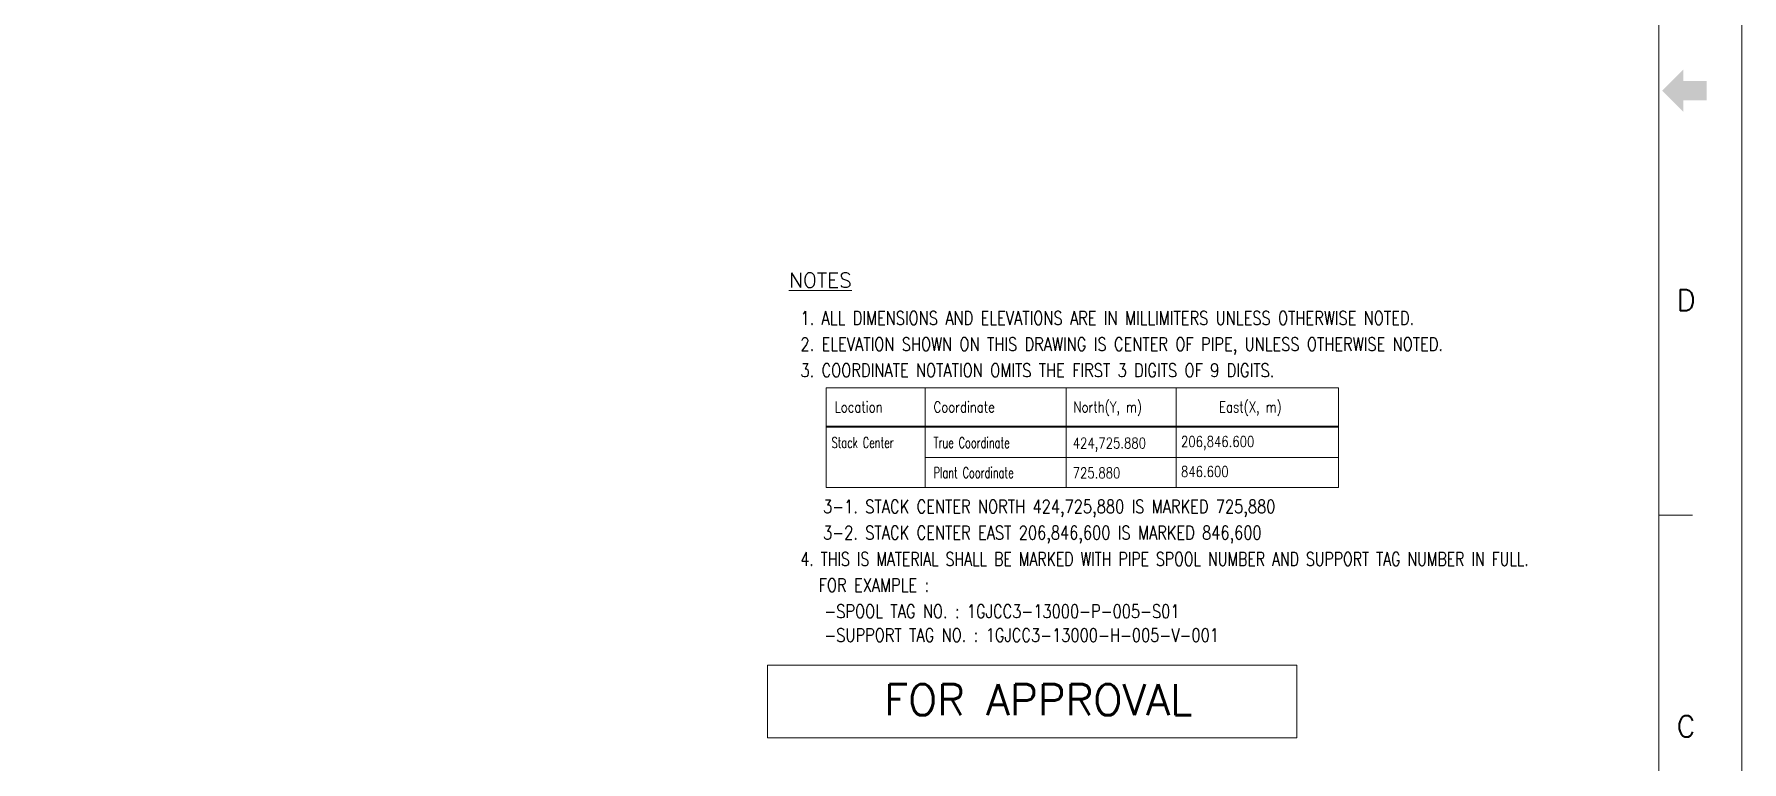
# Model space of a CAD drawing. Extents: x 0 to 841, y 0 to 594.
# Drawn here: x 553.6 to 841, y 184.1 to 306.5 of the extents above; entities that cross this region are included whole.
import ezdxf
from ezdxf.enums import TextEntityAlignment as Align

# ---------------------------------------------------------------- set-up
doc = ezdxf.new("R2010")
doc.units = 0
doc.header["$LTSCALE"] = 5
doc.header["$MEASUREMENT"] = 0
for name, color, linetype, lineweight in [('3', 7, 'Continuous', 9), ('4', 7, 'Continuous', 9), ('42', 7, 'Continuous', 9), ('54', 7, 'Continuous', 9), ('T-TEXT1', 7, 'Continuous', 9)]:
    doc.layers.add(name, color=color, linetype=linetype, lineweight=lineweight)
doc.styles.add('ROMANS', font='romans.shx')

msp = doc.modelspace()

# ---------------------------------------------------------------- linework, layer by layer
at = {"layer": '3', "color": 7, "linetype": 'Continuous', "lineweight": 0}
msp.add_lwpolyline([(766.1, 188.11), (677, 188.11), (677, 200.31), (766.1, 200.31)], close=True, dxfattribs=at)
at = {"layer": '42', "color": 3, "linetype": 'Continuous', "lineweight": 0}
msp.add_line((827, 225.57), (832.71, 225.57), dxfattribs=at)
for points in [[(0, 0), (841, 0), (841, 594), (0, 594)], [(35, 580), (827, 580), (827, 14), (35, 14)]]:
    msp.add_lwpolyline(points, close=True, dxfattribs=at)
for points in [[(827.59, 297), (831.16, 300.56), (831.16, 293.43)], [(831.16, 298.6), (835.1, 298.6), (831.16, 295.39), (835.1, 295.39)]]:
    msp.add_solid(points, dxfattribs=at)
at = {"layer": '54', "color": 4, "linetype": 'Continuous', "lineweight": 0}
for p, q in [((686.88, 240.35), (686.88, 247.01)), ((686.88, 247.01), (773.12, 247.01)), ((703.54, 240.35), (703.54, 247.01)), ((727.29, 240.35), (727.29, 247.01)), ((745.78, 240.35), (745.78, 247.01)), ((773.12, 247.01), (773.12, 240.35)), ((686.88, 240.52), (773.12, 240.52)), ((686.88, 230.25), (686.88, 240.35)), ((686.88, 240.35), (773.12, 240.35)), ((686.88, 240.35), (773.12, 240.35)), ((703.54, 230.25), (703.54, 240.35)), ((727.29, 230.25), (727.29, 240.35)), ((745.78, 230.25), (745.78, 240.35)), ((773.12, 240.35), (773.12, 230.25)), ((703.54, 235.3), (773.12, 235.3)), ((686.88, 230.25), (773.12, 230.25))]:
    msp.add_line(p, q, dxfattribs=at)

# ---------------------------------------------------------------- texts
at = {"layer": '4', "color": 2, "linetype": 'Continuous', "lineweight": 0, "style": 'ROMANS'}
msp.add_text('%%UNOTES', height=2.496, dxfattribs=at).set_placement((685.9, 265.12), align=Align.MIDDLE)
for s, width, p in [('1. ALL DIMENSIONS AND ELEVATIONS ARE IN MILLIMITERS UNLESS OTHERWISE NOTED.', 0.8, (682.54, 257.62)), ('2. ELEVATION SHOWN ON THIS DRAWING IS CENTER OF PIPE, UNLESS OTHERWISE NOTED.', 0.8, (682.54, 253.22)), ('3. COORDINATE NOTATION OMITS THE FIRST 3 DIGITS OF 9 DIGITS.', 0.8, (682.54, 248.82)), ('3-1. STACK CENTER NORTH 424,725,880 IS MARKED 725,880', 0.8, (686.35, 225.9)), ('3-2. STACK CENTER EAST 206,846,600 IS MARKED 846,600', 0.8, (686.35, 221.5)), ('4. THIS IS MATERIAL SHALL BE MARKED WITH PIPE SPOOL NUMBER AND SUPPORT TAG NUMBER IN FULL.', 0.77, (682.54, 217.07)), ('  FOR EXAMPLE :', 0.8, (683.14, 212.67)), ('   -SPOOL TAG NO. : 1GJCC3-13000-P-005-S01', 0.8, (682.54, 208.27)), ('   -SUPPORT TAG NO. : 1GJCC3-13000-H-005-V-001', 0.8, (682.54, 204.27))]:
    msp.add_text(s, height=2.25, dxfattribs=dict(at, width=width)).set_placement(p)
at = {"layer": '42', "color": 3, "linetype": 'Continuous', "lineweight": 0, "style": 'ROMANS', "width": 1.001449}
for s, p in [('D', (831.61, 261.75)), ('C', (831.61, 190.04))]:
    msp.add_text(s, height=3.57, dxfattribs=at).set_placement(p, align=Align.MIDDLE)
at = {"layer": '42', "color": 7, "linetype": 'Continuous', "lineweight": 0, "style": 'ROMANS'}
msp.add_text('FOR APPROVAL', height=5.1984, dxfattribs=at).set_placement((722.6, 194.51), align=Align.MIDDLE)
at = {"layer": 'T-TEXT1', "color": 2, "linetype": 'Continuous', "lineweight": 0, "style": 'ROMANS'}
for s, width, p in [('Location', 0.8, (688.29, 243.77)), ('Coordinate', 0.8, (704.95, 243.77)), ('North(Y, m)', 0.8, (728.5, 243.77)), ('East(X, m)', 0.8, (753.01, 243.77)), ('Stack Center', 0.666667, (687.79, 237.79)), ('True Coordinate', 0.666667, (704.95, 237.77)), ('424,725.880', 0.8, (728.38, 237.69)), ('206,846.600', 0.8, (746.6, 237.95)), ('Plant Coordinate', 0.666667, (704.95, 232.72)), ('725.880', 0.8, (728.38, 232.69)), ('846.600', 0.8, (746.6, 232.9))]:
    msp.add_text(s, height=1.8, dxfattribs=dict(at, width=width)).set_placement(p, align=Align.MIDDLE_LEFT)

doc.saveas('drawing.dxf')
